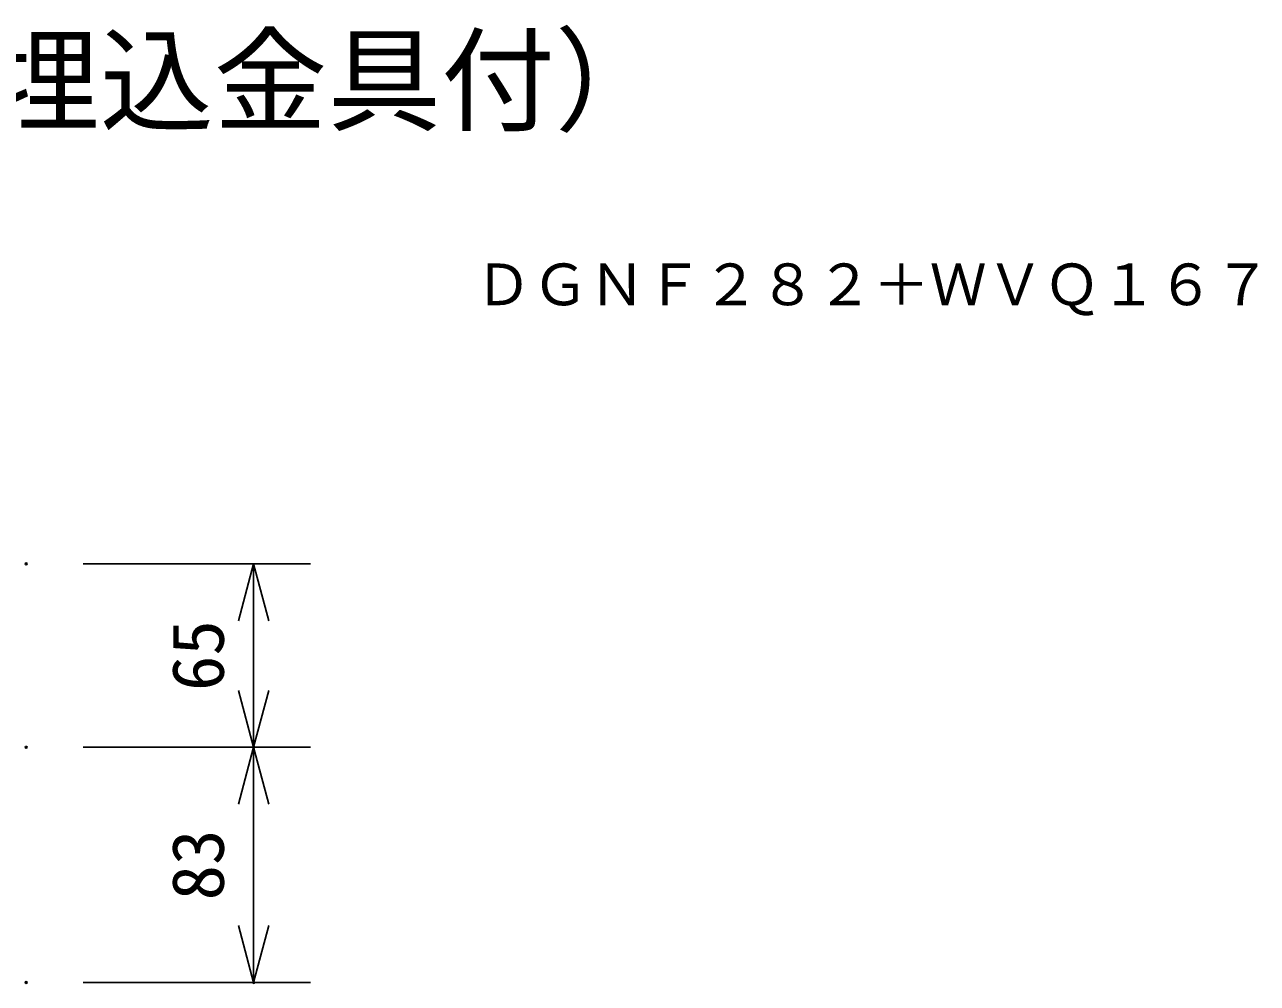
# Model space of a CAD drawing. Units: millimetres, scale not verified. Extents: x -63 to 62, y -57 to 57.
# Drawn here: x 13.86 to 57.21, y 23.09 to 56.8 of the extents above; entities that cross this region are included whole.
import ezdxf
from ezdxf.enums import TextEntityAlignment as Align

# ---------------------------------------------------------------- set-up
doc = ezdxf.new("R2010")
doc.units = ezdxf.units.MM
doc.header["$LTSCALE"] = 0.125
doc.header["$PDMODE"] = 32
doc.header["$PDSIZE"] = 0.0625
doc.layers.add('0-0_0', color=7, linetype='Continuous', lineweight=25)
doc.layers.add('0-6_SUNPO', color=7, linetype='Continuous', lineweight=25)
for name, color, linetype in [('0-2_MOJI1', 7, 'Continuous'), ('0-3_TOUROKU', 7, 'Continuous'), ('0-4_Defpoints', 7, 'Continuous')]:
    doc.layers.add(name, color=color, linetype=linetype)
doc.styles.add('ＭＳ ゴシック', font='')
doc.styles.get('ＭＳ ゴシック').set_extended_font_data('MS Gothic')

# ---------------------------------------------------------------- blocks, each defined once
blk = doc.blocks.new('_OPEN30')
at = {"layer": '0-0_0'}
blk.add_line((0, 0), (-1, 0), dxfattribs=at)
blk.add_lwpolyline([(-1, 0.26795), (0, 0), (-1, -0.26795)], dxfattribs=at)
blk = doc.blocks.new('D7')
at = {"layer": '0-4_Defpoints'}
for p in [(11.6887, 29.6408), (11.6887, 21.3708), (19.6887, 21.3708)]:
    blk.add_point(p, dxfattribs=at)
at = {"layer": '0-6_SUNPO'}
for p, q in [((13.6887, 29.6408), (21.6887, 29.6408)), ((19.6887, 27.6408), (19.6887, 23.3708)), ((13.6887, 21.3708), (21.6887, 21.3708))]:
    blk.add_line(p, q, dxfattribs=at)
at = {"layer": '0-6_SUNPO', "xscale": 2, "yscale": 2}
for p, rotation in [((19.6887, 29.6408), 90), ((19.6887, 21.3708), 270)]:
    blk.add_blockref('_OPEN30', p, dxfattribs=dict(at, rotation=rotation))
at = {"layer": '0-6_SUNPO', "style": 'ＭＳ ゴシック'}
blk.add_text('83', height=1.833, rotation=90, dxfattribs=at).set_placement((19.1887, 24.2558), align=Align.BOTTOM_LEFT)
blk = doc.blocks.new('D6')
at = {"layer": '0-4_Defpoints'}
for p in [(11.6887, 36.0908), (11.6887, 29.6408), (19.6887, 29.6408)]:
    blk.add_point(p, dxfattribs=at)
at = {"layer": '0-6_SUNPO'}
for p, q in [((13.6887, 36.0908), (21.6887, 36.0908)), ((19.6887, 34.0908), (19.6887, 31.6408)), ((13.6887, 29.6408), (21.6887, 29.6408))]:
    blk.add_line(p, q, dxfattribs=at)
at = {"layer": '0-6_SUNPO', "xscale": 2, "yscale": 2}
for p, rotation in [((19.6887, 36.0908), 90), ((19.6887, 29.6408), 270)]:
    blk.add_blockref('_OPEN30', p, dxfattribs=dict(at, rotation=rotation))
at = {"layer": '0-6_SUNPO', "style": 'ＭＳ ゴシック'}
blk.add_text('65', height=1.833, rotation=90, dxfattribs=at).set_placement((19.1887, 31.6158), align=Align.BOTTOM_LEFT)

msp = doc.modelspace()

# ---------------------------------------------------------------- block references
at = {"layer": '0-6_SUNPO'}
for name in ['D6', 'D7']:
    msp.add_blockref(name, (2.2238, 1.7538), dxfattribs=at)

# ---------------------------------------------------------------- texts
at = {"layer": '0-2_MOJI1', "style": 'ＭＳ ゴシック'}
msp.add_text('ネットワークカメラ（天井埋込金具付）', height=2.933, dxfattribs=at).set_placement((-35.5049, 52.4964), align=Align.BOTTOM_LEFT)
at = {"layer": '0-3_TOUROKU', "style": 'ＭＳ ゴシック'}
msp.add_text('ＤＧＮＦ２８２＋ＷＶＱ１６７', height=1.466, dxfattribs=at).set_placement((29.695, 46.4964), align=Align.BOTTOM_LEFT)

doc.saveas('drawing.dxf')
